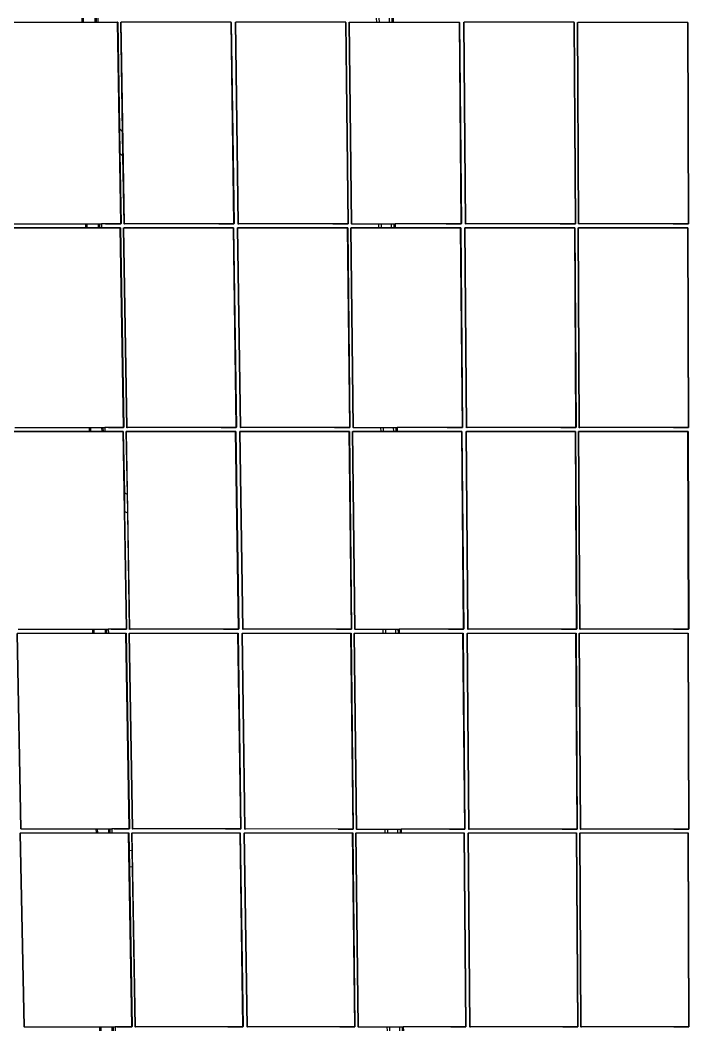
# Model space of a CAD drawing. Header units: inches. Extents: x -877 to 684, y -1170 to 1151.
# Drawn here: x -475 to -85, y -64 to 524 of the extents above; entities that cross this region are included whole.
import ezdxf

# ---------------------------------------------------------------- set-up
doc = ezdxf.new("R2010")
doc.units = ezdxf.units.IN
doc.header["$MEASUREMENT"] = 0

msp = doc.modelspace()

# ---------------------------------------------------------------- linework, layer by layer
for p, q in [((-438.94035, 523.12911), (-438.98387, 525.63626)), ((-438.16525, 523.1291), (-438.2087, 525.63625)), ((-431.49943, 523.12899), (-431.54222, 525.63614)), ((-430.72434, 523.12898), (-430.76705, 525.63612)), ((-429.85462, 525.63611), (-429.81201, 523.12896)), ((-267.33419, 523.12343), (-267.3607, 525.63058)), ((-265.784, 523.12341), (-265.81035, 525.63055)), ((-259.89327, 523.12331), (-259.91904, 525.63046)), ((-258.34308, 523.12328), (-258.3687, 525.63043)), ((-257.82144, 525.63042), (-257.79588, 523.12327)), ((-482.54543, 523.12984), (-438.94035, 523.12911)), ((-438.94035, 523.12911), (-438.16525, 523.1291)), ((-438.16525, 523.1291), (-431.49943, 523.12899)), ((-431.49943, 523.12899), (-430.72434, 523.12898)), ((-430.72434, 523.12898), (-429.81201, 523.12896)), ((-429.81201, 523.12896), (-418.47438, 523.12878)), ((-416.48759, 405.68498), (-418.47438, 523.12878)), ((-418.32644, 523.12068), (-418.47438, 523.12878)), ((-418.32644, 523.12068), (-417.27906, 461.18545)), ((-416.5614, 523.1273), (-416.3644, 523.1262)), ((-415.48494, 459.20256), (-416.5614, 523.1273)), ((-416.3644, 523.1262), (-416.27094, 523.1273)), ((-414.38765, 405.68327), (-416.3644, 523.1262)), ((-352.1999, 523.12624), (-416.27094, 523.1273)), ((-350.52776, 405.68247), (-352.1999, 523.12624)), ((-352.07539, 523.11814), (-352.1999, 523.12624)), ((-352.07539, 523.11814), (-350.40443, 405.71573)), ((-349.71301, 523.12624), (-349.51601, 523.12513)), ((-348.05269, 405.68247), (-349.71301, 523.12624)), ((-349.51601, 523.12513), (-349.42255, 523.12624)), ((-347.85663, 405.68221), (-349.51601, 523.12513)), ((-285.35151, 523.12517), (-349.42255, 523.12624)), ((-283.99676, 405.68142), (-285.35151, 523.12517)), ((-285.25064, 523.11707), (-285.35151, 523.12517)), ((-285.25064, 523.11707), (-283.89683, 405.71468)), ((-283.43855, 523.1237), (-283.24155, 523.12259)), ((-282.09287, 405.67996), (-283.43855, 523.1237)), ((-283.24155, 523.12259), (-283.14809, 523.1237)), ((-281.89682, 405.6797), (-283.24155, 523.12259)), ((-283.14809, 523.1237), (-267.33419, 523.12343)), ((-267.33419, 523.12343), (-265.784, 523.12341)), ((-265.784, 523.12341), (-259.89327, 523.12331)), ((-259.89327, 523.12331), (-258.34308, 523.12328)), ((-258.34308, 523.12328), (-257.79588, 523.12327)), ((-257.79588, 523.12327), (-219.07706, 523.12263)), ((-218.03695, 405.6789), (-219.07706, 523.12263)), ((-218.99961, 523.11454), (-219.07706, 523.12263)), ((-218.99961, 523.11454), (-217.96024, 405.71216)), ((-216.59018, 523.12263), (-216.39318, 523.12153)), ((-215.56188, 405.6789), (-216.59018, 523.12263)), ((-216.39318, 523.12153), (-216.29971, 523.12263)), ((-215.36582, 405.67864), (-216.39318, 523.12153)), ((-152.22869, 523.12157), (-216.29971, 523.12263)), ((-151.50596, 405.67785), (-152.22869, 523.12157)), ((-152.17488, 523.11347), (-152.22869, 523.12157)), ((-152.17488, 523.11347), (-151.45265, 405.71111)), ((-150.31573, 523.1201), (-150.11874, 523.11899)), ((-149.60208, 405.67639), (-150.31573, 523.1201)), ((-150.11874, 523.11899), (-150.02527, 523.1201)), ((-149.40603, 405.67613), (-150.11874, 523.11899)), ((-85.95426, 523.11903), (-150.02527, 523.1201)), ((-85.54618, 405.67533), (-85.95426, 523.11903)), ((-85.92387, 523.11093), (-85.95426, 523.11903)), ((-85.92387, 523.11093), (-85.51608, 405.7086)), ((-415.48494, 459.20256), (-417.27906, 461.18545)), ((-417.27906, 461.18545), (-417.03775, 446.91598)), ((-415.2457, 444.99555), (-415.48494, 459.20256)), ((-415.2457, 444.99555), (-417.03775, 446.91598)), ((-417.03775, 446.91598), (-416.34106, 405.71824)), ((-414.5837, 405.68352), (-415.2457, 444.99555)), ((-480.70781, 403.22838), (-436.85884, 403.22766)), ((-416.82752, 403.1932), (-480.58793, 403.19425)), ((-480.25446, 405.68604), (-436.90151, 405.6852)), ((-436.85884, 403.22766), (-436.90151, 405.6852)), ((-436.90151, 405.6852), (-436.13001, 405.68519)), ((-436.85884, 403.22766), (-436.08742, 403.22765)), ((-436.08742, 403.22765), (-436.13001, 405.68519)), ((-436.13001, 405.68519), (-429.49515, 405.68506)), ((-436.08742, 403.22765), (-429.45321, 403.22754)), ((-429.45321, 403.22754), (-429.49515, 405.68506)), ((-429.49515, 405.68506), (-428.72366, 405.68504)), ((-429.45321, 403.22754), (-428.68179, 403.22753)), ((-428.68179, 403.22753), (-428.72366, 405.68504)), ((-428.72366, 405.68504), (-427.81577, 405.68503)), ((-428.68179, 403.22753), (-427.774, 403.22751)), ((-427.81577, 405.68503), (-427.774, 403.22751)), ((-416.48759, 405.68498), (-427.81577, 405.68503)), ((-427.774, 403.22751), (-416.68088, 403.22733)), ((-425.38584, 405.68498), (-416.48757, 405.68351)), ((-416.68088, 403.22733), (-416.82752, 403.1932)), ((-414.85811, 286.8828), (-416.82752, 403.1932)), ((-416.68088, 403.22733), (-414.71285, 286.9575)), ((-416.34106, 405.71824), (-416.48759, 405.68498)), ((-416.48757, 405.68351), (-416.48759, 405.68498)), ((-414.89507, 405.68243), (-414.9658, 405.68243)), ((-412.9634, 286.88135), (-414.92382, 403.19174)), ((-414.92382, 403.19174), (-414.92277, 403.19173)), ((-414.92277, 403.19173), (-414.77785, 403.22578)), ((-414.92277, 403.19173), (-414.72777, 403.19064)), ((-414.77785, 403.22578), (-350.75093, 403.22482)), ((-414.72777, 403.19064), (-414.63477, 403.19174)), ((-412.76829, 286.8811), (-414.72777, 403.19064)), ((-414.5837, 405.68352), (-414.67672, 405.68243)), ((-350.87437, 403.19068), (-414.63477, 403.19174)), ((-414.53797, 405.68327), (-414.5837, 405.68352)), ((-414.53797, 405.68327), (-414.38765, 405.68327)), ((-414.38765, 405.68327), (-414.31659, 405.68327)), ((-414.29462, 405.68352), (-414.31659, 405.68327)), ((-350.52776, 405.68247), (-414.29462, 405.68352)), ((-359.42602, 405.68246), (-350.52774, 405.681)), ((-350.75093, 403.22482), (-350.87437, 403.19068)), ((-349.21657, 286.88031), (-350.87437, 403.19068)), ((-350.75093, 403.22482), (-349.09429, 286.95501)), ((-350.40443, 405.71573), (-350.52776, 405.68247)), ((-350.52774, 405.681), (-350.52776, 405.68247)), ((-348.36405, 405.68137), (-348.43479, 405.68137)), ((-348.27697, 403.22482), (-348.39954, 403.19068)), ((-348.39954, 403.19068), (-348.2035, 403.18959)), ((-346.75343, 286.88031), (-348.39954, 403.19068)), ((-348.27697, 403.22482), (-284.25006, 403.22376)), ((-348.2035, 403.18959), (-348.11049, 403.19068)), ((-346.55833, 286.88005), (-348.2035, 403.18959)), ((-348.05269, 405.68247), (-348.14571, 405.68137)), ((-284.35009, 403.18963), (-348.11049, 403.19068)), ((-348.00695, 405.68221), (-348.05269, 405.68247)), ((-348.00695, 405.68221), (-347.85663, 405.68221)), ((-347.85663, 405.68221), (-347.78558, 405.68221)), ((-347.7636, 405.68247), (-347.78558, 405.68221)), ((-283.99676, 405.68142), (-347.7636, 405.68247)), ((-292.89501, 405.68141), (-283.99674, 405.67994)), ((-284.25006, 403.22376), (-284.35009, 403.18963)), ((-283.0066, 286.87926), (-284.35009, 403.18963)), ((-284.25006, 403.22376), (-282.90751, 286.95396)), ((-283.89683, 405.71468), (-283.99676, 405.68142)), ((-283.99674, 405.67994), (-283.99676, 405.68142)), ((-282.40424, 405.67886), (-282.47498, 405.67886)), ((-282.34704, 403.2223), (-282.4464, 403.18817)), ((-282.4464, 403.18817), (-282.25036, 403.18707)), ((-281.11191, 286.87782), (-282.4464, 403.18817)), ((-282.34704, 403.2223), (-266.06646, 403.22203)), ((-282.25036, 403.18707), (-282.15735, 403.18817)), ((-280.9168, 286.87756), (-282.25036, 403.18707)), ((-282.09287, 405.67996), (-282.1859, 405.67886)), ((-218.39696, 403.18711), (-282.15735, 403.18817)), ((-282.04714, 405.6797), (-282.09287, 405.67996)), ((-282.04714, 405.6797), (-281.89682, 405.6797)), ((-281.89682, 405.6797), (-281.82576, 405.6797)), ((-281.80379, 405.67996), (-281.82576, 405.6797)), ((-281.80379, 405.67996), (-266.09244, 405.67965)), ((-266.06646, 403.22203), (-266.09244, 405.67965)), ((-266.09244, 405.67965), (-264.54945, 405.67962)), ((-266.06646, 403.22203), (-264.52362, 403.22201)), ((-264.52362, 403.22201), (-264.54945, 405.67962)), ((-264.54945, 405.67962), (-258.68609, 405.67951)), ((-264.52362, 403.22201), (-258.66083, 403.22191)), ((-258.66083, 403.22191), (-258.68609, 405.67951)), ((-258.68609, 405.67951), (-257.1431, 405.67948)), ((-258.66083, 403.22191), (-257.11799, 403.22189)), ((-257.11799, 403.22189), (-257.1431, 405.67948)), ((-257.1431, 405.67948), (-256.59856, 405.67947)), ((-257.11799, 403.22189), (-256.5735, 403.22188)), ((-256.59856, 405.67947), (-256.5735, 403.22188)), ((-218.03695, 405.6789), (-256.59856, 405.67947)), ((-256.5735, 403.22188), (-218.32013, 403.22125)), ((-226.9352, 405.6789), (-218.03694, 405.67743)), ((-218.32013, 403.22125), (-218.39696, 403.18711)), ((-217.36509, 286.87677), (-218.39696, 403.18711)), ((-218.32013, 403.22125), (-217.28898, 286.95147)), ((-217.96024, 405.71216), (-218.03695, 405.6789)), ((-218.03694, 405.67743), (-218.03695, 405.6789)), ((-215.87325, 405.67781), (-215.94399, 405.67781)), ((-215.84618, 403.22125), (-215.92214, 403.18711)), ((-215.92214, 403.18711), (-215.7261, 403.18602)), ((-214.90196, 286.87677), (-215.92214, 403.18711)), ((-215.84618, 403.22125), (-151.81928, 403.2202)), ((-215.7261, 403.18602), (-215.63308, 403.18711)), ((-214.70685, 286.87652), (-215.7261, 403.18602)), ((-215.56188, 405.6789), (-215.6549, 405.67781)), ((-151.8727, 403.18606), (-215.63308, 403.18711)), ((-215.51614, 405.67865), (-215.56188, 405.6789)), ((-215.51614, 405.67865), (-215.36582, 405.67864)), ((-215.36582, 405.67864), (-215.29477, 405.67864)), ((-215.27279, 405.6789), (-215.29477, 405.67864)), ((-151.50596, 405.67785), (-215.27279, 405.6789)), ((-160.40421, 405.67784), (-151.50595, 405.67638)), ((-151.81928, 403.2202), (-151.8727, 403.18606)), ((-151.15514, 286.87573), (-151.8727, 403.18606)), ((-151.81928, 403.2202), (-151.10222, 286.95043)), ((-151.45265, 405.71111), (-151.50596, 405.67785)), ((-151.50595, 405.67638), (-151.50596, 405.67785)), ((-149.91346, 405.67529), (-149.9842, 405.67529)), ((-149.91626, 403.21874), (-149.96902, 403.1846)), ((-149.96902, 403.1846), (-149.77299, 403.18351)), ((-149.26045, 286.87428), (-149.96902, 403.1846)), ((-149.91626, 403.21874), (-85.88937, 403.21768)), ((-149.77299, 403.18351), (-149.67997, 403.1846)), ((-149.06535, 286.87403), (-149.77299, 403.18351)), ((-149.60208, 405.67639), (-149.69511, 405.67529)), ((-85.9196, 403.18355), (-149.67997, 403.1846)), ((-149.55635, 405.67613), (-149.60208, 405.67639)), ((-149.55635, 405.67613), (-149.40603, 405.67613)), ((-149.40603, 405.67613), (-149.33498, 405.67613)), ((-149.313, 405.67639), (-149.33498, 405.67613)), ((-85.54618, 405.67533), (-149.313, 405.67639)), ((-94.44442, 405.67533), (-85.54617, 405.67386)), ((-85.88937, 403.21768), (-85.9196, 403.18355)), ((-85.51365, 286.87324), (-85.9196, 403.18355)), ((-85.88937, 403.21768), (-85.48371, 286.94794)), ((-85.51608, 405.7086), (-85.54618, 405.67533)), ((-85.54617, 405.67386), (-85.54618, 405.67533)), ((-478.7693, 284.4916), (-434.79755, 284.49088)), ((-415.19656, 284.415), (-478.64932, 284.41604)), ((-478.31726, 286.88384), (-434.83908, 286.88301)), ((-434.79755, 284.49088), (-434.83908, 286.88301)), ((-434.83908, 286.88301), (-434.07123, 286.88299)), ((-434.79755, 284.49088), (-434.02977, 284.49086)), ((-434.02977, 284.49086), (-434.07123, 286.88299)), ((-434.07123, 286.88299), (-427.46769, 286.88286)), ((-434.02977, 284.49086), (-427.42687, 284.49076)), ((-427.42687, 284.49076), (-427.46769, 286.88286)), ((-427.46769, 286.88286), (-426.69984, 286.88285)), ((-427.42687, 284.49076), (-426.65909, 284.49074)), ((-426.65909, 284.49074), (-426.69984, 286.88285)), ((-426.69984, 286.88285), (-425.79644, 286.88283)), ((-426.65909, 284.49074), (-425.75578, 284.49073)), ((-425.79644, 286.88283), (-425.75578, 284.49073)), ((-414.85811, 286.8828), (-425.79644, 286.88283)), ((-425.75578, 284.49073), (-415.05119, 284.49055)), ((-423.71342, 286.88279), (-414.85808, 286.88134)), ((-415.05119, 284.49055), (-415.19656, 284.415)), ((-413.24427, 169.22167), (-415.19656, 284.415)), ((-415.05119, 284.49055), (-414.44626, 248.78425)), ((-414.71285, 286.9575), (-414.85811, 286.8828)), ((-414.85808, 286.88134), (-414.85811, 286.8828)), ((-413.27326, 286.88027), (-413.34366, 286.88027)), ((-413.15734, 284.48911), (-413.30204, 284.41355)), ((-413.30204, 284.41355), (-413.10694, 284.41247)), ((-412.6831, 247.72586), (-413.30204, 284.41355)), ((-413.15734, 284.48911), (-349.43925, 284.48806)), ((-413.10694, 284.41247), (-413.01438, 284.41355)), ((-411.16449, 169.21998), (-413.10694, 284.41247)), ((-412.9634, 286.88135), (-413.05597, 286.88027)), ((-349.56163, 284.41251), (-413.01438, 284.41355)), ((-412.91789, 286.8811), (-412.9634, 286.88135)), ((-412.91789, 286.8811), (-412.76829, 286.8811)), ((-412.76829, 286.8811), (-412.69758, 286.8811)), ((-412.67571, 286.88135), (-412.69758, 286.8811)), ((-349.21657, 286.88031), (-412.67571, 286.88135)), ((-358.07188, 286.8803), (-349.21655, 286.87885)), ((-349.43925, 284.48806), (-349.56163, 284.41251)), ((-347.91796, 169.2192), (-349.56163, 284.41251)), ((-349.43925, 284.48806), (-347.79673, 169.33454)), ((-349.09429, 286.95501), (-349.21657, 286.88031)), ((-349.21655, 286.87885), (-349.21657, 286.88031)), ((-347.0633, 286.87922), (-347.13369, 286.87922)), ((-346.97722, 284.48806), (-347.09875, 284.41251)), ((-347.09875, 284.41251), (-346.90365, 284.41143)), ((-345.46666, 169.2192), (-347.09875, 284.41251)), ((-346.97722, 284.48806), (-283.25913, 284.48702)), ((-346.90365, 284.41143), (-346.81108, 284.41251)), ((-345.27249, 169.21895), (-346.90365, 284.41143)), ((-346.75343, 286.88031), (-346.846, 286.87922)), ((-283.35834, 284.41147), (-346.81108, 284.41251)), ((-346.70792, 286.88006), (-346.75343, 286.88031)), ((-346.70792, 286.88006), (-346.55833, 286.88005)), ((-346.55833, 286.88005), (-346.48761, 286.88005)), ((-346.46574, 286.88031), (-346.48761, 286.88005)), ((-283.0066, 286.87926), (-346.46574, 286.88031)), ((-291.86192, 286.87926), (-283.00659, 286.87781)), ((-283.25913, 284.48702), (-283.35834, 284.41147)), ((-282.02596, 169.21817), (-283.35834, 284.41147)), ((-283.25913, 284.48702), (-281.92769, 169.33351)), ((-282.90751, 286.95396), (-283.0066, 286.87926)), ((-283.00659, 286.87781), (-283.0066, 286.87926)), ((-281.42178, 286.87673), (-281.49217, 286.87673)), ((-281.36529, 284.48557), (-281.46383, 284.41002)), ((-281.46383, 284.41002), (-281.26873, 284.40894)), ((-280.14037, 169.21673), (-281.46383, 284.41002)), ((-281.36529, 284.48557), (-264.81104, 284.4853)), ((-281.26873, 284.40894), (-281.17617, 284.41002)), ((-279.9462, 169.21648), (-281.26873, 284.40894)), ((-281.11191, 286.87782), (-281.20448, 286.87673)), ((-217.72343, 284.40898), (-281.17617, 284.41002)), ((-281.06639, 286.87756), (-281.11191, 286.87782)), ((-281.06639, 286.87756), (-280.9168, 286.87756)), ((-280.9168, 286.87756), (-280.84609, 286.87756)), ((-280.82422, 286.87782), (-280.84609, 286.87756)), ((-280.82422, 286.87782), (-264.83633, 286.87751)), ((-264.81104, 284.4853), (-264.83633, 286.87751)), ((-264.83633, 286.87751), (-263.30063, 286.87748)), ((-264.81104, 284.4853), (-263.27548, 284.48528)), ((-263.27548, 284.48528), (-263.30063, 286.87748)), ((-263.30063, 286.87748), (-257.46494, 286.87737)), ((-263.27548, 284.48528), (-257.44036, 284.48518)), ((-257.44036, 284.48518), (-257.46494, 286.87737)), ((-257.46494, 286.87737), (-255.92924, 286.87734)), ((-257.44036, 284.48518), (-255.9048, 284.48516)), ((-255.9048, 284.48516), (-255.92924, 286.87734)), ((-255.92924, 286.87734), (-255.38739, 286.87733)), ((-255.9048, 284.48516), (-255.36301, 284.48515)), ((-255.38739, 286.87733), (-255.36301, 284.48515)), ((-217.36509, 286.87677), (-255.38739, 286.87733)), ((-255.36301, 284.48515), (-217.6472, 284.48453)), ((-226.2204, 286.87677), (-217.36508, 286.87532)), ((-217.6472, 284.48453), (-217.72343, 284.40898)), ((-216.69968, 169.2157), (-217.72343, 284.40898)), ((-217.6472, 284.48453), (-216.62417, 169.33104)), ((-217.28898, 286.95147), (-217.36509, 286.87677)), ((-217.36508, 286.87532), (-217.36509, 286.87677)), ((-215.21183, 286.87569), (-215.28222, 286.87569)), ((-215.18518, 284.48453), (-215.26055, 284.40898)), ((-215.26055, 284.40898), (-215.06545, 284.40789)), ((-214.24838, 169.2157), (-215.26055, 284.40898)), ((-215.18518, 284.48453), (-151.4671, 284.48349)), ((-215.06545, 284.40789), (-214.97289, 284.40898)), ((-214.05421, 169.21545), (-215.06545, 284.40789)), ((-214.90196, 286.87677), (-214.99453, 286.87569)), ((-151.52015, 284.40793), (-214.97289, 284.40898)), ((-214.85644, 286.87652), (-214.90196, 286.87677)), ((-214.85644, 286.87652), (-214.70685, 286.87652)), ((-214.70685, 286.87652), (-214.63614, 286.87652)), ((-214.61427, 286.87677), (-214.63614, 286.87652)), ((-151.15514, 286.87573), (-214.61427, 286.87677)), ((-160.01045, 286.87572), (-151.15513, 286.87427)), ((-151.4671, 284.48349), (-151.52015, 284.40793)), ((-150.80769, 169.21467), (-151.52015, 284.40793)), ((-151.4671, 284.48349), (-150.75514, 169.33001)), ((-151.10222, 286.95043), (-151.15514, 286.87573)), ((-151.15513, 286.87427), (-151.15514, 286.87573)), ((-149.57033, 286.8732), (-149.64072, 286.8732)), ((-149.57327, 284.48204), (-149.62566, 284.40649)), ((-149.62566, 284.40649), (-149.43057, 284.4054)), ((-148.92211, 169.21323), (-149.62566, 284.40649)), ((-149.57327, 284.48204), (-85.8552, 284.481)), ((-149.43057, 284.4054), (-149.338, 284.40649)), ((-148.72794, 169.21298), (-149.43057, 284.4054)), ((-149.26045, 286.87428), (-149.35303, 286.8732)), ((-85.88527, 284.40544), (-149.338, 284.40649)), ((-149.21494, 286.87403), (-149.26045, 286.87428)), ((-149.21494, 286.87403), (-149.06535, 286.87403)), ((-149.06535, 286.87403), (-148.99464, 286.87403)), ((-148.97276, 286.87428), (-148.99464, 286.87403)), ((-85.51365, 286.87324), (-148.97276, 286.87428)), ((-94.36896, 286.87323), (-85.51364, 286.87178)), ((-85.8552, 284.481), (-85.88527, 284.40544)), ((-85.48143, 169.2122), (-85.88527, 284.40544)), ((-85.8552, 284.481), (-85.45165, 169.32754)), ((-85.48371, 286.94794), (-85.51365, 286.87324)), ((-85.51364, 286.87178), (-85.51365, 286.87324)), ((-412.6831, 247.72586), (-414.44626, 248.78425)), ((-414.44626, 248.78425), (-414.26009, 237.79547)), ((-412.49851, 236.78428), (-412.6831, 247.72586)), ((-412.49851, 236.78428), (-414.26009, 237.79547)), ((-414.26009, 237.79547), (-413.10027, 169.33701)), ((-411.35867, 169.22023), (-412.49851, 236.78428)), ((-474.78336, 52.68625), (-477.01561, 166.77855)), ((-476.8494, 166.89472), (-432.75606, 166.89401)), ((-474.59012, 52.686), (-476.82144, 166.77747)), ((-413.58126, 166.77751), (-476.72933, 166.77855)), ((-476.39867, 169.2227), (-432.79647, 169.22187)), ((-432.75606, 166.89401), (-432.79647, 169.22187)), ((-432.79647, 169.22187), (-432.03222, 169.22185)), ((-432.75606, 166.89401), (-431.99188, 166.89399)), ((-431.99188, 166.89399), (-432.03222, 169.22185)), ((-432.03222, 169.22185), (-425.4597, 169.22173)), ((-431.99188, 166.89399), (-425.41997, 166.89389)), ((-425.41997, 166.89389), (-425.4597, 169.22173)), ((-425.4597, 169.22173), (-424.69545, 169.22171)), ((-425.41997, 166.89389), (-424.6558, 166.89387)), ((-424.6558, 166.89387), (-424.69545, 169.22171)), ((-424.69545, 169.22171), (-423.79651, 169.22169)), ((-424.6558, 166.89387), (-423.75694, 166.89386)), ((-423.79651, 169.22169), (-423.75694, 166.89386)), ((-413.24427, 169.22167), (-423.79651, 169.22169)), ((-423.75694, 166.89386), (-413.43715, 166.89369)), ((-422.05706, 169.22166), (-413.24424, 169.22022)), ((-413.43715, 166.89369), (-413.58126, 166.77751)), ((-411.64586, 52.68523), (-413.58126, 166.77751)), ((-413.43715, 166.89369), (-411.5031, 52.84043)), ((-413.10027, 169.33701), (-413.24427, 169.22167)), ((-413.24424, 169.22022), (-413.24427, 169.22167)), ((-411.66704, 169.21916), (-411.7371, 169.21916)), ((-411.5524, 166.89226), (-411.69584, 166.77608)), ((-411.69584, 166.77608), (-411.50168, 166.77501)), ((-409.76927, 52.68381), (-411.69584, 166.77608)), ((-411.5524, 166.89226), (-348.14016, 166.89123)), ((-411.50168, 166.77501), (-411.40956, 166.77608)), ((-409.57602, 52.68356), (-411.50168, 166.77501)), ((-411.35867, 169.22023), (-411.45079, 169.21916)), ((-348.2615, 166.77505), (-411.40956, 166.77608)), ((-411.31337, 169.21998), (-411.35867, 169.22023)), ((-411.31337, 169.21998), (-411.16449, 169.21998)), ((-411.16449, 169.21998), (-411.09412, 169.21998)), ((-411.07236, 169.22023), (-411.09412, 169.21998)), ((-347.91796, 169.2192), (-411.07236, 169.22023)), ((-356.73075, 169.21919), (-347.91794, 169.21776)), ((-348.14016, 166.89123), (-348.2615, 166.77505)), ((-346.63177, 52.68279), (-348.2615, 166.77505)), ((-348.14016, 166.89123), (-346.51156, 52.83799)), ((-347.79673, 169.33454), (-347.91796, 169.2192)), ((-347.91794, 169.21776), (-347.91796, 169.2192)), ((-345.77503, 169.21813), (-345.84509, 169.21813)), ((-345.68995, 166.89123), (-345.81044, 166.77505)), ((-345.81044, 166.77505), (-345.61628, 166.77397)), ((-344.19218, 52.68279), (-345.81044, 166.77505)), ((-345.68995, 166.89123), (-282.27772, 166.89019)), ((-345.61628, 166.77397), (-345.52416, 166.77505)), ((-343.99894, 52.68254), (-345.61628, 166.77397)), ((-345.46666, 169.2192), (-345.55879, 169.21813)), ((-282.3761, 166.77401), (-345.52416, 166.77505)), ((-345.42136, 169.21895), (-345.46666, 169.2192)), ((-345.42136, 169.21895), (-345.27249, 169.21895)), ((-345.27249, 169.21895), (-345.20211, 169.21895)), ((-345.18035, 169.2192), (-345.20211, 169.21895)), ((-282.02596, 169.21817), (-345.18035, 169.2192)), ((-290.83875, 169.21816), (-282.02595, 169.21672)), ((-282.27772, 166.89019), (-282.3761, 166.77401)), ((-281.05469, 52.68176), (-282.3761, 166.77401)), ((-282.27772, 166.89019), (-280.95723, 52.83697)), ((-281.92769, 169.33351), (-282.02596, 169.21817)), ((-282.02595, 169.21672), (-282.02596, 169.21817)), ((-280.44874, 169.21566), (-280.5188, 169.21566)), ((-280.39297, 166.88876), (-280.4907, 166.77258)), ((-280.4907, 166.77258), (-280.29654, 166.77151)), ((-279.17811, 52.68034), (-280.4907, 166.77258)), ((-280.39297, 166.88876), (-263.56768, 166.88849)), ((-280.29654, 166.77151), (-280.20442, 166.77258)), ((-278.98487, 52.68009), (-280.29654, 166.77151)), ((-280.14037, 169.21673), (-280.23249, 169.21566)), ((-217.05637, 166.77155), (-280.20442, 166.77258)), ((-280.09507, 169.21648), (-280.14037, 169.21673)), ((-280.09507, 169.21648), (-279.9462, 169.21648)), ((-279.9462, 169.21648), (-279.87582, 169.21648)), ((-279.85406, 169.21673), (-279.87582, 169.21648)), ((-279.85406, 169.21673), (-263.59229, 169.21642)), ((-263.56768, 166.88849), (-263.59229, 169.21642)), ((-263.59229, 169.21642), (-262.0638, 169.21639)), ((-263.56768, 166.88849), (-262.03933, 166.88846)), ((-262.03933, 166.88846), (-262.0638, 169.21639)), ((-262.0638, 169.21639), (-256.25553, 169.21628)), ((-262.03933, 166.88846), (-256.2316, 166.88837)), ((-256.2316, 166.88837), (-256.25553, 169.21628)), ((-256.25553, 169.21628), (-254.72704, 169.21625)), ((-256.2316, 166.88837), (-254.70325, 166.88834)), ((-254.70325, 166.88834), (-254.72704, 169.21625)), ((-254.72704, 169.21625), (-254.18786, 169.21624)), ((-254.70325, 166.88834), (-254.16413, 166.88833)), ((-254.18786, 169.21624), (-254.16413, 166.88833)), ((-216.69968, 169.2157), (-254.18786, 169.21624)), ((-254.16413, 166.88833), (-216.98074, 166.88773)), ((-225.51246, 169.21569), (-216.69967, 169.21426)), ((-216.98074, 166.88773), (-217.05637, 166.77155)), ((-216.04063, 52.67932), (-217.05637, 166.77155)), ((-216.98074, 166.88773), (-215.96571, 52.83452)), ((-216.62417, 169.33104), (-216.69968, 169.2157)), ((-216.69967, 169.21426), (-216.69968, 169.2157)), ((-214.55676, 169.21463), (-214.62682, 169.21463)), ((-214.53054, 166.88773), (-214.60531, 166.77155)), ((-214.60531, 166.77155), (-214.41115, 166.77047)), ((-213.60104, 52.67932), (-214.60531, 166.77155)), ((-214.53054, 166.88773), (-151.11832, 166.88669)), ((-214.41115, 166.77047), (-214.31903, 166.77155)), ((-213.4078, 52.67907), (-214.41115, 166.77047)), ((-214.24838, 169.2157), (-214.34051, 169.21463)), ((-151.17099, 166.77051), (-214.31903, 166.77155)), ((-214.20308, 169.21545), (-214.24838, 169.2157)), ((-214.20308, 169.21545), (-214.05421, 169.21545)), ((-214.05421, 169.21545), (-213.98383, 169.21545)), ((-213.96207, 169.2157), (-213.98383, 169.21545)), ((-150.80769, 169.21467), (-213.96207, 169.2157)), ((-159.62048, 169.21466), (-150.80768, 169.21322)), ((-151.11832, 166.88669), (-151.17099, 166.77051)), ((-150.46357, 52.6783), (-151.17099, 166.77051)), ((-151.11832, 166.88669), (-150.41139, 52.8335)), ((-150.75514, 169.33001), (-150.80769, 169.21467)), ((-150.80768, 169.21322), (-150.80769, 169.21467)), ((-149.23049, 169.21216), (-149.30055, 169.21216)), ((-149.23357, 166.88526), (-149.28559, 166.76908)), ((-149.28559, 166.76908), (-149.09143, 166.76801)), ((-148.58699, 52.67688), (-149.28559, 166.76908)), ((-149.23357, 166.88526), (-85.82136, 166.88423)), ((-149.09143, 166.76801), (-148.99931, 166.76908)), ((-148.39375, 52.67663), (-149.09143, 166.76801)), ((-148.92211, 169.21323), (-149.01424, 169.21216)), ((-85.85127, 166.76805), (-148.99931, 166.76908)), ((-148.87681, 169.21298), (-148.92211, 169.21323)), ((-148.87681, 169.21298), (-148.72794, 169.21298)), ((-148.72794, 169.21298), (-148.65756, 169.21298)), ((-148.6358, 169.21323), (-148.65756, 169.21298)), ((-85.48143, 169.2122), (-148.6358, 169.21323)), ((-94.29422, 169.21219), (-85.48143, 169.21076)), ((-85.82136, 166.88423), (-85.85127, 166.76805)), ((-85.44952, 52.67585), (-85.85127, 166.76805)), ((-85.82136, 166.88423), (-85.41989, 52.83106)), ((-85.45165, 169.32754), (-85.48143, 169.2122)), ((-85.48143, 169.21076), (-85.48143, 169.2122)), ((-475.09026, 52.68519), (-475.15998, 52.68519)), ((-474.94785, 50.42143), (-475.1126, 50.2654)), ((-475.1126, 50.2654), (-474.91936, 50.26434)), ((-472.89984, -62.74155), (-475.1126, 50.2654)), ((-474.94785, 50.42143), (-430.73406, 50.42071)), ((-474.91936, 50.26434), (-474.82769, 50.2654)), ((-472.70751, -62.7418), (-474.91936, 50.26434)), ((-474.78336, 52.68625), (-474.87504, 52.68519)), ((-411.9814, 50.26438), (-474.82769, 50.2654)), ((-474.73828, 52.68601), (-474.78336, 52.68625)), ((-474.73828, 52.68601), (-474.59012, 52.686)), ((-474.59012, 52.686), (-474.52008, 52.686)), ((-474.49842, 52.68625), (-474.52008, 52.686)), ((-474.49842, 52.68625), (-430.77338, 52.68542)), ((-430.73406, 50.42071), (-430.77338, 52.68542)), ((-430.77338, 52.68542), (-430.0127, 52.68541)), ((-430.73406, 50.42071), (-429.97346, 50.4207)), ((-429.97346, 50.4207), (-430.0127, 52.68541)), ((-430.0127, 52.68541), (-423.47091, 52.68528)), ((-429.97346, 50.4207), (-423.43226, 50.42059)), ((-423.43226, 50.42059), (-423.47091, 52.68528)), ((-423.47091, 52.68528), (-422.71023, 52.68527)), ((-423.43226, 50.42059), (-422.67165, 50.42058)), ((-422.67165, 50.42058), (-422.71023, 52.68527)), ((-422.71023, 52.68527), (-421.8157, 52.68525)), ((-422.67165, 50.42058), (-421.7772, 50.42057)), ((-421.8157, 52.68525), (-421.7772, 50.42057)), ((-411.64586, 52.68523), (-421.8157, 52.68525)), ((-421.7772, 50.42057), (-411.83854, 50.42041)), ((-420.41653, 52.68522), (-411.64584, 52.6838)), ((-411.83854, 50.42041), (-411.9814, 50.26438)), ((-410.06266, -62.74256), (-411.9814, 50.26438)), ((-411.83854, 50.42041), (-411.66251, 40.04939)), ((-411.5031, 52.84043), (-411.64586, 52.68523)), ((-411.64584, 52.6838), (-411.64586, 52.68523)), ((-410.07617, 52.68275), (-410.14589, 52.68275)), ((-409.96278, 50.41899), (-410.10499, 50.26296)), ((-410.10499, 50.26296), (-409.91175, 50.2619)), ((-409.92952, 39.88079), (-410.10499, 50.26296)), ((-409.96278, 50.41899), (-346.85348, 50.41797)), ((-409.91175, 50.2619), (-409.82008, 50.26296)), ((-408.00267, -62.74422), (-409.91175, 50.2619)), ((-409.76927, 52.68381), (-409.86095, 52.68275)), ((-346.97379, 50.26194), (-409.82008, 50.26296)), ((-409.72419, 52.68356), (-409.76927, 52.68381)), ((-409.72419, 52.68356), (-409.57602, 52.68356)), ((-409.57602, 52.68356), (-409.50599, 52.68356)), ((-409.48433, 52.68381), (-409.50599, 52.68356)), ((-346.63177, 52.68279), (-409.48433, 52.68381)), ((-355.40244, 52.68278), (-346.63175, 52.68136)), ((-346.85348, 50.41797), (-346.97379, 50.26194)), ((-345.35782, -62.74498), (-346.97379, 50.26194)), ((-346.85348, 50.41797), (-345.23862, -62.55068)), ((-346.51156, 52.83799), (-346.63177, 52.68279)), ((-346.63175, 52.68136), (-346.63177, 52.68279)), ((-344.49909, 52.68172), (-344.56881, 52.68172)), ((-344.41498, 50.41797), (-344.53445, 50.26194)), ((-344.53445, 50.26194), (-344.34121, 50.26087)), ((-342.92983, -62.74498), (-344.53445, 50.26194)), ((-344.41498, 50.41797), (-281.30568, 50.41694)), ((-344.34121, 50.26087), (-344.24954, 50.26194)), ((-342.73751, -62.74523), (-344.34121, 50.26087)), ((-344.19218, 52.68279), (-344.28387, 52.68172)), ((-281.40326, 50.26091), (-344.24954, 50.26194)), ((-344.1471, 52.68254), (-344.19218, 52.68279)), ((-344.1471, 52.68254), (-343.99894, 52.68254)), ((-343.99894, 52.68254), (-343.9289, 52.68254)), ((-343.90724, 52.68279), (-343.9289, 52.68254)), ((-281.05469, 52.68176), (-343.90724, 52.68279)), ((-289.82536, 52.68176), (-281.05468, 52.68033)), ((-281.30568, 50.41694), (-281.40326, 50.26091)), ((-280.09267, -62.746), (-281.40326, 50.26091)), ((-281.30568, 50.41694), (-279.99599, -62.55169)), ((-280.95723, 52.83697), (-281.05469, 52.68176)), ((-281.05468, 52.68033), (-281.05469, 52.68176)), ((-279.48501, 52.67928), (-279.55474, 52.67928)), ((-279.42993, 50.41552), (-279.52686, 50.2595)), ((-279.52686, 50.2595), (-279.33363, 50.25843)), ((-278.22501, -62.7474), (-279.52686, 50.2595)), ((-279.42993, 50.41552), (-262.33619, 50.41525)), ((-279.33363, 50.25843), (-279.24195, 50.2595)), ((-278.03269, -62.74765), (-279.33363, 50.25843)), ((-279.17811, 52.68034), (-279.2698, 52.67928)), ((-216.39568, 50.25847), (-279.24195, 50.2595)), ((-279.13303, 52.6801), (-279.17811, 52.68034)), ((-279.13303, 52.6801), (-278.98487, 52.68009)), ((-278.98487, 52.68009), (-278.91483, 52.68009)), ((-278.89317, 52.68034), (-278.91483, 52.68009)), ((-278.89317, 52.68034), (-262.36014, 52.68003)), ((-262.33619, 50.41525), (-262.36014, 52.68003)), ((-262.36014, 52.68003), (-260.83879, 52.68)), ((-262.33619, 50.41525), (-260.81499, 50.41522)), ((-260.81499, 50.41522), (-260.83879, 52.68)), ((-260.83879, 52.68), (-255.05767, 52.67989)), ((-260.81499, 50.41522), (-255.03439, 50.41513)), ((-255.03439, 50.41513), (-255.05767, 52.67989)), ((-255.05767, 52.67989), (-253.53632, 52.67986)), ((-255.03439, 50.41513), (-253.51318, 50.4151)), ((-253.51318, 50.4151), (-253.53632, 52.67986)), ((-253.53632, 52.67986), (-252.99979, 52.67985)), ((-253.51318, 50.4151), (-252.9767, 50.41509)), ((-252.99979, 52.67985), (-252.9767, 50.41509)), ((-216.04063, 52.67932), (-252.99979, 52.67985)), ((-252.9767, 50.41509), (-216.32064, 50.4145)), ((-224.8113, 52.67931), (-216.04062, 52.67789)), ((-216.32064, 50.4145), (-216.39568, 50.25847)), ((-215.38785, -62.74842), (-216.39568, 50.25847)), ((-216.32064, 50.4145), (-215.31351, -62.55411)), ((-215.96571, 52.83452), (-216.04063, 52.67932)), ((-216.04062, 52.67789), (-216.04063, 52.67932)), ((-213.90795, 52.67826), (-213.97767, 52.67826)), ((-213.88214, 50.4145), (-213.95634, 50.25847)), ((-213.95634, 50.25847), (-213.76311, 50.25741)), ((-212.95987, -62.74842), (-213.95634, 50.25847)), ((-213.88214, 50.4145), (-150.77286, 50.41348)), ((-213.76311, 50.25741), (-213.67142, 50.25847)), ((-212.76754, -62.74866), (-213.76311, 50.25741)), ((-213.60104, 52.67932), (-213.69273, 52.67826)), ((-150.82516, 50.25745), (-213.67142, 50.25847)), ((-213.55596, 52.67907), (-213.60104, 52.67932)), ((-213.55596, 52.67907), (-213.4078, 52.67907)), ((-213.4078, 52.67907), (-213.33776, 52.67907)), ((-213.3161, 52.67932), (-213.33776, 52.67907)), ((-150.46357, 52.6783), (-213.3161, 52.67932)), ((-159.23423, 52.67829), (-150.46356, 52.67687)), ((-150.77286, 50.41348), (-150.82516, 50.25745)), ((-150.12271, -62.74943), (-150.82516, 50.25745)), ((-150.77286, 50.41348), (-150.0709, -62.55513)), ((-150.41139, 52.8335), (-150.46357, 52.6783)), ((-150.46356, 52.67687), (-150.46357, 52.6783)), ((-148.8939, 52.67581), (-148.96362, 52.67581)), ((-148.89712, 50.41206), (-148.94877, 50.25603)), ((-148.94877, 50.25603), (-148.75554, 50.25497)), ((-148.25506, -62.75084), (-148.94877, 50.25603)), ((-148.89712, 50.41206), (-85.78784, 50.41103)), ((-148.75554, 50.25497), (-148.66386, 50.25603)), ((-148.06274, -62.75108), (-148.75554, 50.25497)), ((-148.58699, 52.67688), (-148.67868, 52.67581)), ((-85.8176, 50.25501), (-148.66386, 50.25603)), ((-148.54191, 52.67663), (-148.58699, 52.67688)), ((-148.54191, 52.67663), (-148.39375, 52.67663)), ((-148.39375, 52.67663), (-148.32371, 52.67663)), ((-148.30205, 52.67688), (-148.32371, 52.67663)), ((-85.44952, 52.67585), (-148.30205, 52.67688)), ((-94.22019, 52.67585), (-85.44952, 52.67442)), ((-85.78784, 50.41103), (-85.8176, 50.25501)), ((-85.41792, -62.75185), (-85.8176, 50.25501)), ((-85.78784, 50.41103), (-85.38844, -62.55754)), ((-85.41989, 52.83106), (-85.44952, 52.67585)), ((-85.44952, 52.67442), (-85.44952, 52.67585)), ((-409.92952, 39.88079), (-411.66251, 40.04939)), ((-411.66251, 40.04939), (-411.50262, 30.62928)), ((-409.77097, 30.50039), (-409.92952, 39.88079)), ((-409.77097, 30.50039), (-411.50262, 30.62928)), ((-411.50262, 30.62928), (-409.92112, -62.54826)), ((-408.19499, -62.74397), (-409.77097, 30.50039)), ((-473.20527, -62.7426), (-473.27467, -62.7426)), ((-472.89984, -62.74155), (-472.99108, -62.7426)), ((-472.85497, -62.74179), (-472.89984, -62.74155)), ((-472.85497, -62.74179), (-472.70751, -62.7418)), ((-472.70751, -62.7418), (-472.63781, -62.7418)), ((-472.61625, -62.74155), (-472.63781, -62.7418)), ((-472.61625, -62.74155), (-428.76953, -62.74238)), ((-428.7313, -64.94503), (-428.76953, -62.74238)), ((-428.76953, -62.74238), (-428.0124, -62.74239)), ((-427.97423, -64.94504), (-428.0124, -62.74239)), ((-428.0124, -62.74239), (-421.50103, -62.74252)), ((-421.46344, -64.94514), (-421.50103, -62.74252)), ((-421.50103, -62.74252), (-420.7439, -62.74253)), ((-420.70637, -64.94516), (-420.7439, -62.74253)), ((-420.7439, -62.74253), (-419.85373, -62.74255)), ((-419.85373, -62.74255), (-419.81629, -64.94517)), ((-410.06266, -62.74256), (-419.85373, -62.74255)), ((-418.7916, -62.74257), (-410.06263, -62.74398)), ((-409.92112, -62.54826), (-410.06266, -62.74256)), ((-410.06263, -62.74398), (-410.06266, -62.74256)), ((-408.50043, -62.74502), (-408.56982, -62.74502)), ((-408.19499, -62.74397), (-408.28624, -62.74502)), ((-408.15012, -62.74421), (-408.19499, -62.74397)), ((-408.15012, -62.74421), (-408.00267, -62.74422)), ((-408.00267, -62.74422), (-407.93296, -62.74422)), ((-407.91141, -62.74397), (-407.93296, -62.74422)), ((-345.35782, -62.74498), (-407.91141, -62.74397)), ((-354.08677, -62.74499), (-345.3578, -62.7464)), ((-345.23862, -62.55068), (-345.35782, -62.74498)), ((-345.3578, -62.7464), (-345.35782, -62.74498)), ((-343.23528, -62.74604), (-343.30467, -62.74604)), ((-342.92983, -62.74498), (-343.02108, -62.74604)), ((-342.88497, -62.74523), (-342.92983, -62.74498)), ((-342.88497, -62.74523), (-342.73751, -62.74523)), ((-342.73751, -62.74523), (-342.66781, -62.74523)), ((-342.64625, -62.74498), (-342.66781, -62.74523)), ((-280.09267, -62.746), (-342.64625, -62.74498)), ((-288.82161, -62.746), (-280.09265, -62.74741)), ((-279.99599, -62.55169), (-280.09267, -62.746)), ((-280.09265, -62.74741), (-280.09267, -62.746)), ((-278.53045, -62.74846), (-278.59985, -62.74846)), ((-278.22501, -62.7474), (-278.31626, -62.74846)), ((-278.18014, -62.74765), (-278.22501, -62.7474)), ((-278.18014, -62.74765), (-278.03269, -62.74765)), ((-278.03269, -62.74765), (-277.96298, -62.74765)), ((-277.94142, -62.7474), (-277.96298, -62.74765)), ((-277.94142, -62.7474), (-261.13971, -62.74772)), ((-261.11642, -64.95044), (-261.13971, -62.74772)), ((-261.13971, -62.74772), (-259.62544, -62.74775)), ((-259.60229, -64.95047), (-259.62544, -62.74775)), ((-259.62544, -62.74775), (-253.87121, -62.74786)), ((-253.84857, -64.95056), (-253.87121, -62.74786)), ((-253.87121, -62.74786), (-252.35694, -62.74789)), ((-252.33443, -64.95058), (-252.35694, -62.74789)), ((-252.35694, -62.74789), (-251.82303, -62.7479)), ((-251.82303, -62.7479), (-251.80057, -64.95059)), ((-215.38785, -62.74842), (-251.82303, -62.7479)), ((-224.1168, -62.74842), (-215.38784, -62.74983)), ((-215.31351, -62.55411), (-215.38785, -62.74842)), ((-215.38784, -62.74983), (-215.38785, -62.74842)), ((-213.26531, -62.74947), (-213.33471, -62.74947)), ((-212.95987, -62.74842), (-213.05112, -62.74947)), ((-212.915, -62.74866), (-212.95987, -62.74842)), ((-212.915, -62.74866), (-212.76754, -62.74866)), ((-212.76754, -62.74866), (-212.69784, -62.74867)), ((-212.67628, -62.74842), (-212.69784, -62.74867)), ((-150.12271, -62.74943), (-212.67628, -62.74842)), ((-158.85166, -62.74944), (-150.12271, -62.75085)), ((-150.0709, -62.55513), (-150.12271, -62.74943)), ((-150.12271, -62.75085), (-150.12271, -62.74943)), ((-148.56051, -62.75189), (-148.62991, -62.75189)), ((-148.25506, -62.75084), (-148.34632, -62.75189)), ((-148.2102, -62.75108), (-148.25506, -62.75084)), ((-148.2102, -62.75108), (-148.06274, -62.75108)), ((-148.06274, -62.75108), (-147.99304, -62.75109)), ((-147.97148, -62.75084), (-147.99304, -62.75109)), ((-85.41792, -62.75185), (-147.97148, -62.75084)), ((-94.14687, -62.75186), (-85.41792, -62.75327)), ((-85.38844, -62.55754), (-85.41792, -62.75185)), ((-85.41792, -62.75327), (-85.41792, -62.75185))]:
    msp.add_line(p, q)

doc.saveas('drawing.dxf')
